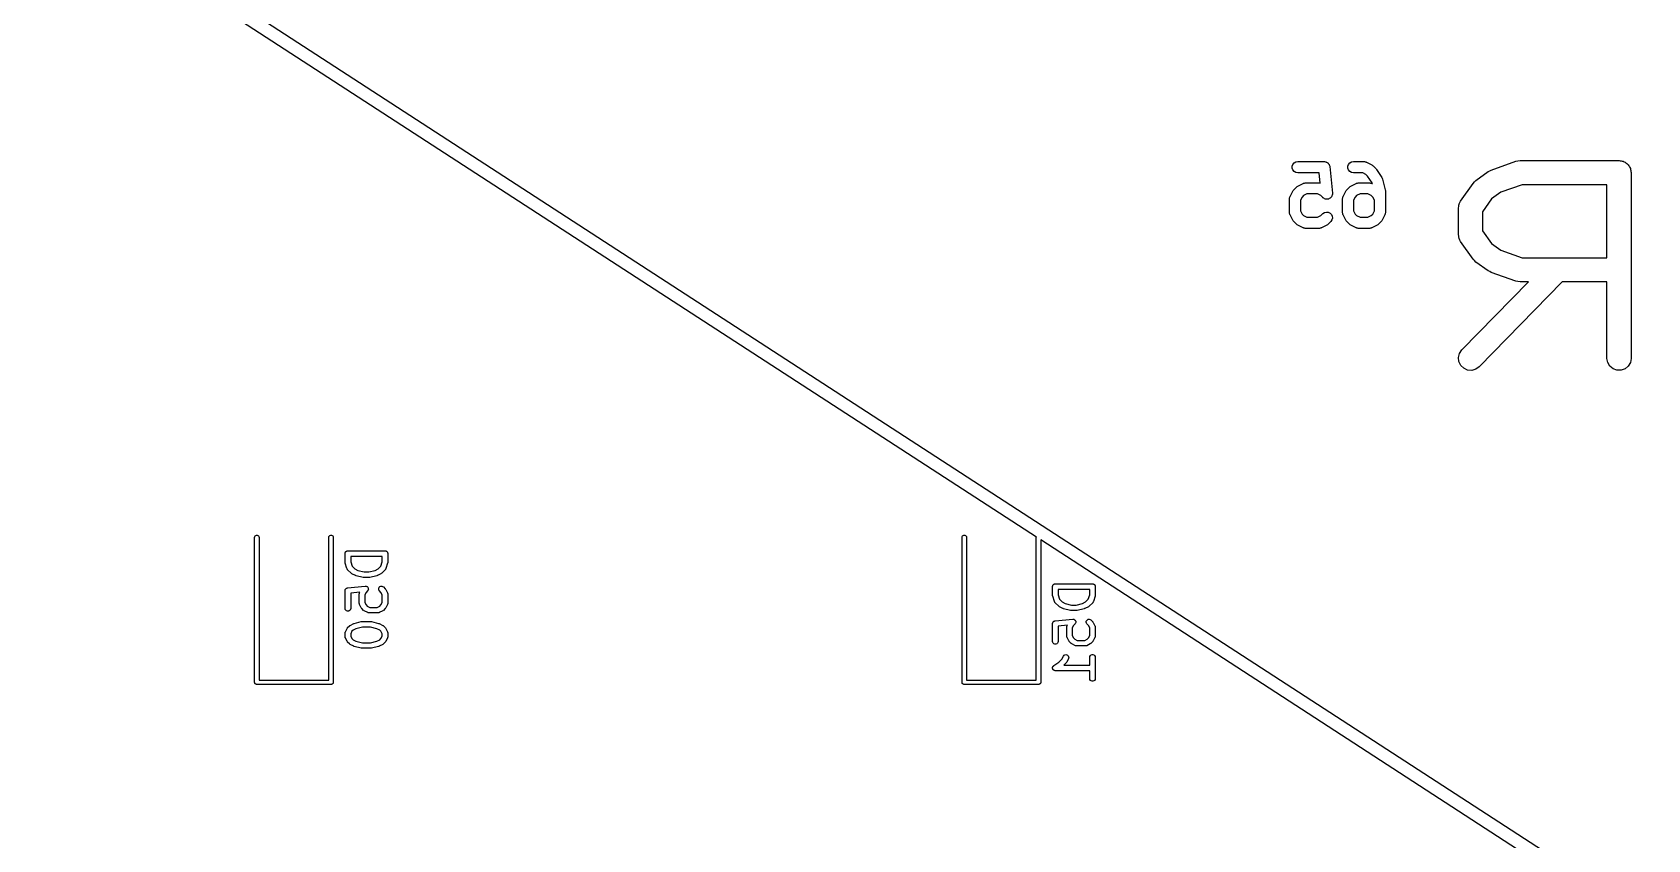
# Model space of a CAD drawing. Extents: x 48 to 353, y -143 to -50.
# Drawn here: x 176.31 to 219.81, y -120.79 to -99.05 of the extents above; entities that cross this region are included whole.
import ezdxf

# ---------------------------------------------------------------- set-up
doc = ezdxf.new("R2010")
doc.units = 0
doc.header["$MEASUREMENT"] = 0
doc.layers.add('BLACK', color=7, linetype='CONTINUOUS')

msp = doc.modelspace()

# ---------------------------------------------------------------- linework, layer by layer
at = {"layer": 'Black'}
for p, q in [((203.348, -112.642), (176.23, -95.0478)), ((176.762, -94.9756), (235.575, -133.135)), ((210.236, -102.658), (210.254, -102.609)), ((210.254, -102.609), (210.287, -102.569)), ((210.287, -102.569), (210.332, -102.543)), ((210.332, -102.543), (210.384, -102.534)), ((210.384, -102.534), (211.098, -102.534)), ((211.098, -102.534), (211.103, -102.535)), ((211.103, -102.535), (211.109, -102.534)), ((211.109, -102.534), (211.129, -102.539)), ((211.129, -102.539), (211.149, -102.543)), ((211.149, -102.543), (211.154, -102.545)), ((211.154, -102.545), (211.16, -102.547)), ((211.16, -102.547), (211.177, -102.558)), ((211.177, -102.558), (211.194, -102.569)), ((211.194, -102.569), (211.198, -102.573)), ((211.198, -102.573), (211.203, -102.576)), ((211.203, -102.576), (211.215, -102.593)), ((211.215, -102.593), (211.228, -102.609)), ((211.228, -102.609), (211.23, -102.614)), ((211.23, -102.614), (211.233, -102.618)), ((211.233, -102.618), (211.239, -102.638)), ((211.239, -102.638), (211.246, -102.658)), ((211.736, -102.658), (211.754, -102.609)), ((211.754, -102.609), (211.787, -102.569)), ((211.787, -102.569), (211.832, -102.543)), ((211.832, -102.543), (211.884, -102.534)), ((211.884, -102.534), (212.169, -102.534)), ((212.169, -102.534), (212.178, -102.535)), ((212.178, -102.535), (212.186, -102.535)), ((212.186, -102.535), (212.203, -102.54)), ((212.203, -102.54), (212.221, -102.543)), ((212.221, -102.543), (212.228, -102.547)), ((212.228, -102.547), (212.236, -102.549)), ((212.236, -102.549), (212.379, -102.621)), ((212.379, -102.621), (212.399, -102.635)), ((212.399, -102.635), (212.418, -102.649)), ((212.418, -102.649), (212.49, -102.72)), ((215.595, -102.763), (216.262, -102.525)), ((216.262, -102.525), (216.316, -102.515)), ((216.316, -102.515), (216.371, -102.506)), ((216.371, -102.506), (219.037, -102.506)), ((219.037, -102.506), (219.065, -102.511)), ((219.065, -102.511), (219.094, -102.511)), ((219.094, -102.511), (219.121, -102.52)), ((219.121, -102.52), (219.149, -102.525)), ((219.149, -102.525), (219.173, -102.539)), ((219.173, -102.539), (219.2, -102.549)), ((219.2, -102.549), (219.222, -102.567)), ((219.222, -102.567), (219.246, -102.582)), ((219.246, -102.582), (219.265, -102.603)), ((219.265, -102.603), (219.286, -102.622)), ((219.286, -102.622), (219.301, -102.646)), ((219.301, -102.646), (219.319, -102.668)), ((210.236, -102.71), (210.236, -102.658)), ((210.254, -102.759), (210.236, -102.71)), ((210.287, -102.798), (210.254, -102.759)), ((210.332, -102.825), (210.287, -102.798)), ((210.384, -102.834), (210.332, -102.825)), ((210.962, -102.834), (210.384, -102.834)), ((210.99, -103.111), (210.962, -102.834)), ((211.246, -102.658), (211.246, -102.663)), ((211.246, -102.663), (211.247, -102.669)), ((211.247, -102.669), (211.319, -103.383)), ((211.736, -102.71), (211.736, -102.658)), ((211.754, -102.759), (211.736, -102.71)), ((211.787, -102.798), (211.754, -102.759)), ((211.832, -102.825), (211.787, -102.798)), ((211.884, -102.834), (211.832, -102.825)), ((212.134, -102.834), (211.884, -102.834)), ((212.223, -102.878), (212.134, -102.834)), ((212.267, -102.922), (212.223, -102.878)), ((212.387, -103.102), (212.267, -102.922)), ((212.49, -102.72), (212.498, -102.733)), ((212.498, -102.733), (212.508, -102.743)), ((212.508, -102.743), (212.651, -102.958)), ((212.651, -102.958), (212.662, -102.981)), ((212.662, -102.981), (212.672, -103.004)), ((212.672, -103.004), (212.743, -103.29)), ((215.105, -103.12), (215.143, -103.082)), ((215.143, -103.082), (215.182, -103.042)), ((215.182, -103.042), (215.515, -102.804)), ((215.515, -102.804), (215.556, -102.785)), ((215.556, -102.785), (215.595, -102.763)), ((219.319, -102.668), (219.329, -102.695)), ((219.329, -102.695), (219.343, -102.719)), ((219.343, -102.719), (219.348, -102.747)), ((219.348, -102.747), (219.358, -102.774)), ((219.358, -102.774), (219.358, -102.803)), ((219.358, -102.803), (219.362, -102.831)), ((219.362, -102.831), (219.362, -107.831)), ((210.163, -103.524), (210.168, -103.507)), ((210.168, -103.507), (210.171, -103.489)), ((210.171, -103.489), (210.176, -103.482)), ((210.176, -103.482), (210.178, -103.474)), ((210.178, -103.474), (210.249, -103.331)), ((210.249, -103.331), (210.264, -103.311)), ((210.264, -103.311), (210.278, -103.292)), ((210.278, -103.292), (210.349, -103.22)), ((210.349, -103.22), (210.369, -103.207)), ((210.369, -103.207), (210.388, -103.192)), ((210.388, -103.192), (210.531, -103.121)), ((210.507, -103.487), (210.462, -103.576)), ((210.544, -103.45), (210.507, -103.487)), ((210.531, -103.121), (210.539, -103.118)), ((210.539, -103.118), (210.547, -103.114)), ((210.633, -103.405), (210.544, -103.45)), ((210.547, -103.114), (210.564, -103.111)), ((210.564, -103.111), (210.581, -103.106)), ((210.581, -103.106), (210.589, -103.107)), ((210.589, -103.107), (210.598, -103.105)), ((210.598, -103.105), (210.955, -103.105)), ((210.92, -103.405), (210.633, -103.405)), ((211.009, -103.45), (210.92, -103.405)), ((210.955, -103.105), (210.964, -103.107)), ((210.964, -103.107), (210.972, -103.106)), ((210.972, -103.106), (210.989, -103.111)), ((210.989, -103.111), (210.99, -103.111)), ((211.063, -103.504), (211.009, -103.45)), ((211.064, -103.504), (211.063, -103.504)), ((211.065, -103.505), (211.064, -103.504)), ((211.085, -103.519), (211.065, -103.505)), ((211.106, -103.534), (211.085, -103.519)), ((211.255, -103.521), (211.233, -103.531)), ((211.256, -103.52), (211.255, -103.521)), ((211.257, -103.52), (211.256, -103.52)), ((211.274, -103.502), (211.257, -103.52)), ((211.292, -103.484), (211.274, -103.502)), ((211.293, -103.483), (211.292, -103.484)), ((211.304, -103.459), (211.293, -103.482)), ((211.293, -103.482), (211.293, -103.483)), ((211.314, -103.437), (211.304, -103.459)), ((211.315, -103.435), (211.314, -103.436)), ((211.314, -103.436), (211.314, -103.437)), ((211.317, -103.41), (211.315, -103.435)), ((211.319, -103.385), (211.317, -103.41)), ((211.319, -103.383), (211.318, -103.384)), ((211.318, -103.384), (211.319, -103.385)), ((211.592, -103.524), (211.597, -103.507)), ((211.597, -103.507), (211.6, -103.489)), ((211.6, -103.489), (211.604, -103.482)), ((211.604, -103.482), (211.607, -103.474)), ((211.607, -103.474), (211.678, -103.331)), ((211.678, -103.331), (211.692, -103.311)), ((211.692, -103.311), (211.706, -103.292)), ((211.706, -103.292), (211.778, -103.22)), ((211.778, -103.22), (211.797, -103.207)), ((211.797, -103.207), (211.816, -103.192)), ((211.816, -103.192), (211.959, -103.121)), ((211.935, -103.487), (211.891, -103.576)), ((211.972, -103.45), (211.935, -103.487)), ((211.959, -103.121), (211.968, -103.118)), ((211.968, -103.118), (211.975, -103.114)), ((212.062, -103.405), (211.972, -103.45)), ((211.975, -103.114), (211.992, -103.111)), ((211.992, -103.111), (212.009, -103.106)), ((212.009, -103.106), (212.018, -103.107)), ((212.018, -103.107), (212.026, -103.105)), ((212.026, -103.105), (212.312, -103.105)), ((212.277, -103.405), (212.062, -103.405)), ((212.366, -103.45), (212.277, -103.405)), ((212.312, -103.105), (212.321, -103.107)), ((212.321, -103.107), (212.329, -103.106)), ((212.329, -103.106), (212.346, -103.111)), ((212.346, -103.111), (212.363, -103.114)), ((212.363, -103.114), (212.371, -103.118)), ((212.403, -103.487), (212.366, -103.45)), ((212.371, -103.118), (212.379, -103.121)), ((212.379, -103.121), (212.394, -103.128)), ((212.394, -103.128), (212.387, -103.102)), ((212.448, -103.576), (212.403, -103.487)), ((212.743, -103.29), (212.745, -103.308)), ((212.745, -103.308), (212.748, -103.326)), ((212.748, -103.326), (212.748, -103.898)), ((214.771, -103.597), (215.105, -103.12)), ((215.856, -103.36), (215.605, -103.539)), ((216.427, -103.156), (215.856, -103.36)), ((218.712, -103.156), (216.427, -103.156)), ((218.712, -105.125), (218.712, -103.156)), ((210.162, -103.541), (210.164, -103.532)), ((210.162, -103.898), (210.162, -103.541)), ((210.164, -103.906), (210.162, -103.898)), ((210.164, -103.532), (210.163, -103.524)), ((210.163, -103.915), (210.164, -103.906)), ((210.168, -103.932), (210.163, -103.915)), ((210.171, -103.949), (210.168, -103.932)), ((210.176, -103.957), (210.171, -103.949)), ((210.178, -103.965), (210.176, -103.957)), ((210.462, -103.576), (210.462, -103.862)), ((210.462, -103.862), (210.507, -103.952)), ((210.507, -103.952), (210.544, -103.989)), ((211.009, -103.989), (211.063, -103.935)), ((211.063, -103.935), (211.106, -103.905)), ((211.107, -103.534), (211.106, -103.534)), ((211.106, -103.905), (211.156, -103.891)), ((211.108, -103.535), (211.107, -103.534)), ((211.132, -103.541), (211.108, -103.535)), ((211.156, -103.547), (211.132, -103.541)), ((211.157, -103.547), (211.156, -103.547)), ((211.156, -103.891), (211.208, -103.896)), ((211.158, -103.547), (211.157, -103.547)), ((211.183, -103.545), (211.158, -103.547)), ((211.208, -103.543), (211.183, -103.545)), ((211.209, -103.542), (211.208, -103.543)), ((211.208, -103.896), (211.255, -103.918)), ((211.21, -103.542), (211.209, -103.542)), ((211.233, -103.531), (211.21, -103.542)), ((211.255, -103.918), (211.292, -103.955)), ((211.292, -103.955), (211.314, -104.002)), ((211.591, -103.541), (211.592, -103.532)), ((211.591, -103.898), (211.591, -103.541)), ((211.592, -103.906), (211.591, -103.898)), ((211.592, -103.532), (211.592, -103.524)), ((211.592, -103.915), (211.592, -103.906)), ((211.597, -103.932), (211.592, -103.915)), ((211.6, -103.949), (211.597, -103.932)), ((211.604, -103.957), (211.6, -103.949)), ((211.607, -103.965), (211.604, -103.957)), ((211.891, -103.576), (211.891, -103.862)), ((211.891, -103.862), (211.935, -103.952)), ((211.935, -103.952), (211.972, -103.989)), ((212.366, -103.989), (212.403, -103.952)), ((212.403, -103.952), (212.448, -103.862)), ((212.448, -103.862), (212.448, -103.576)), ((212.734, -103.957), (212.732, -103.965)), ((212.739, -103.949), (212.734, -103.957)), ((212.742, -103.932), (212.739, -103.949)), ((212.747, -103.915), (212.742, -103.932)), ((212.748, -103.898), (212.746, -103.906)), ((212.746, -103.906), (212.747, -103.915)), ((214.712, -103.783), (214.72, -103.741)), ((214.712, -104.497), (214.712, -103.783)), ((214.72, -103.741), (214.724, -103.699)), ((214.724, -103.699), (214.73, -103.686)), ((214.73, -103.686), (214.732, -103.672)), ((214.732, -103.672), (214.753, -103.635)), ((214.753, -103.635), (214.771, -103.597)), ((215.605, -103.539), (215.362, -103.885)), ((215.362, -103.885), (215.362, -104.395)), ((210.249, -104.108), (210.178, -103.965)), ((210.264, -104.127), (210.249, -104.108)), ((210.278, -104.147), (210.264, -104.127)), ((210.349, -104.218), (210.278, -104.147)), ((210.369, -104.232), (210.349, -104.218)), ((210.388, -104.246), (210.369, -104.232)), ((210.531, -104.318), (210.388, -104.246)), ((210.539, -104.32), (210.531, -104.318)), ((210.547, -104.325), (210.539, -104.32)), ((210.544, -103.989), (210.633, -104.034)), ((210.564, -104.328), (210.547, -104.325)), ((210.581, -104.333), (210.564, -104.328)), ((210.589, -104.332), (210.581, -104.333)), ((210.598, -104.334), (210.589, -104.332)), ((210.955, -104.334), (210.598, -104.334)), ((210.633, -104.034), (210.92, -104.034)), ((210.92, -104.034), (211.009, -103.989)), ((210.964, -104.332), (210.955, -104.334)), ((210.972, -104.333), (210.964, -104.332)), ((210.989, -104.328), (210.972, -104.333)), ((211.006, -104.325), (210.989, -104.328)), ((211.014, -104.32), (211.006, -104.325)), ((211.022, -104.318), (211.014, -104.32)), ((211.165, -104.246), (211.022, -104.318)), ((211.184, -104.232), (211.165, -104.246)), ((211.204, -104.218), (211.184, -104.232)), ((211.275, -104.147), (211.204, -104.218)), ((211.305, -104.104), (211.275, -104.147)), ((211.319, -104.054), (211.305, -104.104)), ((211.314, -104.002), (211.319, -104.054)), ((211.678, -104.108), (211.607, -103.965)), ((211.692, -104.127), (211.678, -104.108)), ((211.706, -104.147), (211.692, -104.127)), ((211.778, -104.218), (211.706, -104.147)), ((211.797, -104.232), (211.778, -104.218)), ((211.816, -104.246), (211.797, -104.232)), ((211.959, -104.318), (211.816, -104.246)), ((211.968, -104.32), (211.959, -104.318)), ((211.975, -104.325), (211.968, -104.32)), ((211.972, -103.989), (212.062, -104.034)), ((211.992, -104.328), (211.975, -104.325)), ((212.009, -104.333), (211.992, -104.328)), ((212.018, -104.332), (212.009, -104.333)), ((212.026, -104.334), (212.018, -104.332)), ((212.312, -104.334), (212.026, -104.334)), ((212.062, -104.034), (212.277, -104.034)), ((212.277, -104.034), (212.366, -103.989)), ((212.321, -104.332), (212.312, -104.334)), ((212.329, -104.333), (212.321, -104.332)), ((212.346, -104.328), (212.329, -104.333)), ((212.363, -104.325), (212.346, -104.328)), ((212.371, -104.32), (212.363, -104.325)), ((212.379, -104.318), (212.371, -104.32)), ((212.522, -104.246), (212.379, -104.318)), ((212.541, -104.232), (212.522, -104.246)), ((212.561, -104.218), (212.541, -104.232)), ((212.632, -104.147), (212.561, -104.218)), ((212.646, -104.127), (212.632, -104.147)), ((212.661, -104.108), (212.646, -104.127)), ((212.732, -103.965), (212.661, -104.108)), ((214.72, -104.539), (214.712, -104.497)), ((214.724, -104.581), (214.72, -104.539)), ((214.73, -104.594), (214.724, -104.581)), ((214.732, -104.608), (214.73, -104.594)), ((214.753, -104.645), (214.732, -104.608)), ((214.771, -104.684), (214.753, -104.645)), ((215.105, -105.16), (214.771, -104.684)), ((215.362, -104.395), (215.605, -104.741)), ((215.605, -104.741), (215.856, -104.921)), ((215.143, -105.199), (215.105, -105.16)), ((215.182, -105.238), (215.143, -105.199)), ((215.515, -105.476), (215.182, -105.238)), ((215.856, -104.921), (216.427, -105.125)), ((216.427, -105.125), (218.712, -105.125)), ((215.556, -105.495), (215.515, -105.476)), ((215.595, -105.518), (215.556, -105.495)), ((216.262, -105.756), (215.595, -105.518)), ((214.805, -107.603), (216.597, -105.775)), ((217.507, -105.775), (215.27, -108.058)), ((216.316, -105.765), (216.262, -105.756)), ((216.371, -105.775), (216.316, -105.765)), ((216.597, -105.775), (216.371, -105.775)), ((218.712, -105.775), (217.507, -105.775)), ((218.712, -107.831), (218.712, -105.775)), ((214.713, -107.806), (214.742, -107.696)), ((214.724, -107.918), (214.713, -107.806)), ((214.742, -107.696), (214.805, -107.603)), ((218.732, -107.942), (218.712, -107.831)), ((219.362, -107.831), (219.343, -107.942)), ((214.773, -108.02), (214.724, -107.918)), ((214.854, -108.099), (214.773, -108.02)), ((214.957, -108.145), (214.854, -108.099)), ((215.069, -108.154), (214.957, -108.145)), ((215.178, -108.124), (215.069, -108.154)), ((215.27, -108.058), (215.178, -108.124)), ((218.789, -108.04), (218.732, -107.942)), ((218.875, -108.112), (218.789, -108.04)), ((218.981, -108.151), (218.875, -108.112)), ((219.094, -108.151), (218.981, -108.151)), ((219.2, -108.112), (219.094, -108.151)), ((219.286, -108.04), (219.2, -108.112)), ((219.343, -107.942), (219.286, -108.04)), ((182.296, -112.65), (182.3, -112.629)), ((182.296, -116.55), (182.296, -112.65)), ((182.3, -112.629), (182.31, -112.611)), ((182.31, -112.611), (182.326, -112.598)), ((182.326, -112.598), (182.346, -112.591)), ((182.346, -112.591), (182.367, -112.591)), ((182.367, -112.591), (182.386, -112.598)), ((182.386, -112.598), (182.402, -112.611)), ((182.402, -112.611), (182.413, -112.629)), ((182.413, -112.629), (182.416, -112.65)), ((182.416, -112.65), (182.416, -116.49)), ((184.296, -112.65), (184.3, -112.629)), ((184.296, -116.49), (184.296, -112.65)), ((184.3, -112.629), (184.31, -112.611)), ((184.31, -112.611), (184.326, -112.598)), ((184.326, -112.598), (184.346, -112.591)), ((184.346, -112.591), (184.367, -112.591)), ((184.367, -112.591), (184.386, -112.598)), ((184.386, -112.598), (184.402, -112.611)), ((184.402, -112.611), (184.413, -112.629)), ((184.413, -112.629), (184.416, -112.65)), ((184.416, -112.65), (184.416, -116.55)), ((201.346, -112.65), (201.35, -112.629)), ((201.346, -116.55), (201.346, -112.65)), ((201.35, -112.629), (201.36, -112.611)), ((201.36, -112.611), (201.376, -112.598)), ((201.376, -112.598), (201.396, -112.591)), ((201.396, -112.591), (201.417, -112.591)), ((201.417, -112.591), (201.436, -112.598)), ((201.436, -112.598), (201.452, -112.611)), ((201.452, -112.611), (201.463, -112.629)), ((201.463, -112.629), (201.466, -112.65)), ((201.466, -112.65), (201.466, -116.49)), ((203.346, -112.65), (203.348, -112.642)), ((203.346, -116.49), (203.346, -112.65)), ((184.734, -113.086), (184.735, -113.079)), ((184.734, -113.324), (184.734, -113.086)), ((184.735, -113.073), (184.737, -113.067)), ((184.735, -113.079), (184.735, -113.073)), ((184.737, -113.067), (184.738, -113.06)), ((184.738, -113.06), (184.741, -113.054)), ((184.741, -113.054), (184.744, -113.048)), ((184.744, -113.048), (184.748, -113.043)), ((184.748, -113.043), (184.751, -113.038)), ((184.751, -113.038), (184.756, -113.033)), ((184.756, -113.033), (184.76, -113.028)), ((184.76, -113.028), (184.766, -113.025)), ((184.766, -113.025), (184.771, -113.021)), ((184.771, -113.021), (184.777, -113.019)), ((184.777, -113.019), (184.783, -113.015)), ((184.783, -113.015), (184.789, -113.014)), ((184.789, -113.014), (184.796, -113.012)), ((184.796, -113.012), (184.802, -113.012)), ((184.802, -113.012), (184.809, -113.011)), ((184.809, -113.011), (185.809, -113.011)), ((185.809, -113.011), (185.815, -113.012)), ((185.815, -113.012), (185.822, -113.012)), ((185.822, -113.012), (185.828, -113.014)), ((185.828, -113.014), (185.834, -113.015)), ((185.834, -113.015), (185.84, -113.019)), ((185.84, -113.019), (185.846, -113.021)), ((185.846, -113.021), (185.851, -113.025)), ((185.851, -113.025), (185.857, -113.028)), ((185.857, -113.028), (185.861, -113.033)), ((185.861, -113.033), (185.866, -113.038)), ((185.866, -113.038), (185.869, -113.043)), ((185.869, -113.043), (185.874, -113.048)), ((185.874, -113.048), (185.876, -113.054)), ((185.876, -113.054), (185.879, -113.06)), ((185.879, -113.06), (185.88, -113.067)), ((185.88, -113.067), (185.882, -113.073)), ((185.882, -113.073), (185.882, -113.079)), ((185.882, -113.079), (185.884, -113.086)), ((185.884, -113.086), (185.884, -113.324)), ((234.803, -133.051), (203.466, -112.719)), ((203.466, -112.719), (203.466, -116.55)), ((184.736, -113.336), (184.734, -113.324)), ((184.737, -113.348), (184.736, -113.336)), ((184.785, -113.49), (184.737, -113.348)), ((184.787, -113.494), (184.785, -113.49)), ((184.788, -113.498), (184.787, -113.494)), ((184.793, -113.506), (184.788, -113.498)), ((184.798, -113.513), (184.793, -113.506)), ((184.801, -113.516), (184.798, -113.513)), ((184.803, -113.52), (184.801, -113.516)), ((184.898, -113.615), (184.803, -113.52)), ((184.884, -113.161), (184.884, -113.312)), ((185.734, -113.161), (184.884, -113.161)), ((184.884, -113.312), (184.922, -113.426)), ((184.922, -113.426), (184.996, -113.5)), ((184.996, -113.5), (185.073, -113.539)), ((185.544, -113.539), (185.621, -113.5)), ((185.621, -113.5), (185.695, -113.426)), ((185.695, -113.426), (185.734, -113.312)), ((185.814, -113.52), (185.719, -113.615)), ((185.734, -113.312), (185.734, -113.161)), ((185.817, -113.516), (185.814, -113.52)), ((185.82, -113.513), (185.817, -113.516)), ((185.824, -113.506), (185.82, -113.513)), ((185.829, -113.498), (185.824, -113.506)), ((185.83, -113.494), (185.829, -113.498)), ((185.832, -113.49), (185.83, -113.494)), ((185.88, -113.348), (185.832, -113.49)), ((185.882, -113.336), (185.88, -113.348)), ((185.884, -113.324), (185.882, -113.336)), ((184.908, -113.622), (184.898, -113.615)), ((184.918, -113.629), (184.908, -113.622)), ((185.013, -113.677), (184.918, -113.629)), ((185.021, -113.679), (185.013, -113.677)), ((185.029, -113.682), (185.021, -113.679)), ((185.219, -113.73), (185.029, -113.682)), ((185.073, -113.539), (185.246, -113.582)), ((185.228, -113.731), (185.219, -113.73)), ((185.237, -113.732), (185.228, -113.731)), ((185.38, -113.732), (185.237, -113.732)), ((185.246, -113.582), (185.371, -113.582)), ((185.371, -113.582), (185.544, -113.539)), ((185.389, -113.731), (185.38, -113.732)), ((185.398, -113.73), (185.389, -113.731)), ((185.589, -113.682), (185.398, -113.73)), ((185.596, -113.679), (185.589, -113.682)), ((185.604, -113.677), (185.596, -113.679)), ((185.699, -113.629), (185.604, -113.677)), ((185.709, -113.622), (185.699, -113.629)), ((185.719, -113.615), (185.709, -113.622)), ((203.785, -113.962), (203.787, -113.956)), ((203.785, -113.968), (203.785, -113.962)), ((203.787, -113.956), (203.788, -113.949)), ((203.788, -113.949), (203.791, -113.943)), ((203.791, -113.943), (203.794, -113.937)), ((203.794, -113.937), (203.798, -113.932)), ((203.798, -113.932), (203.801, -113.927)), ((203.801, -113.927), (203.806, -113.922)), ((203.806, -113.922), (203.81, -113.917)), ((203.81, -113.917), (203.816, -113.914)), ((203.816, -113.914), (203.821, -113.91)), ((203.821, -113.91), (203.827, -113.908)), ((203.827, -113.908), (203.833, -113.904)), ((203.833, -113.904), (203.839, -113.903)), ((203.839, -113.903), (203.846, -113.901)), ((203.846, -113.901), (203.852, -113.901)), ((203.852, -113.901), (203.859, -113.9)), ((203.859, -113.9), (204.859, -113.9)), ((204.859, -113.9), (204.865, -113.901)), ((204.865, -113.901), (204.872, -113.901)), ((204.872, -113.901), (204.878, -113.903)), ((204.878, -113.903), (204.884, -113.904)), ((204.884, -113.904), (204.89, -113.908)), ((204.89, -113.908), (204.896, -113.91)), ((204.896, -113.91), (204.901, -113.914)), ((204.901, -113.914), (204.907, -113.917)), ((204.907, -113.917), (204.911, -113.922)), ((204.911, -113.922), (204.916, -113.927)), ((204.916, -113.927), (204.919, -113.932)), ((204.919, -113.932), (204.924, -113.937)), ((204.924, -113.937), (204.926, -113.943)), ((204.926, -113.943), (204.929, -113.949)), ((204.929, -113.949), (204.93, -113.956)), ((204.93, -113.956), (204.932, -113.962)), ((204.932, -113.962), (204.932, -113.968)), ((184.734, -114.08), (184.736, -114.07)), ((184.734, -114.083), (184.734, -114.08)), ((184.734, -114.086), (184.734, -114.083)), ((184.734, -114.562), (184.734, -114.086)), ((184.736, -114.07), (184.738, -114.06)), ((184.738, -114.06), (184.74, -114.058)), ((184.74, -114.055), (184.746, -114.046)), ((184.74, -114.058), (184.74, -114.055)), ((184.746, -114.046), (184.751, -114.038)), ((184.751, -114.038), (184.753, -114.036)), ((184.753, -114.036), (184.755, -114.033)), ((184.755, -114.033), (184.763, -114.027)), ((184.763, -114.027), (184.771, -114.021)), ((184.771, -114.021), (184.774, -114.02)), ((184.774, -114.02), (184.776, -114.018)), ((184.776, -114.018), (184.786, -114.015)), ((184.786, -114.015), (184.796, -114.012)), ((184.796, -114.012), (184.798, -114.012)), ((184.798, -114.012), (184.801, -114.011)), ((184.801, -114.011), (185.277, -113.963)), ((185.132, -114.129), (184.884, -114.154)), ((184.884, -114.154), (184.884, -114.562)), ((185.115, -114.172), (185.118, -114.164)), ((185.115, -114.177), (185.115, -114.172)), ((185.115, -114.181), (185.115, -114.177)), ((185.115, -114.419), (185.115, -114.181)), ((185.118, -114.164), (185.119, -114.155)), ((185.119, -114.155), (185.121, -114.152)), ((185.121, -114.152), (185.123, -114.147)), ((185.123, -114.147), (185.132, -114.129)), ((185.299, -114.13), (185.265, -114.199)), ((185.265, -114.199), (185.265, -114.401)), ((185.277, -113.963), (185.278, -113.964)), ((185.278, -113.964), (185.278, -113.963)), ((185.278, -113.963), (185.291, -113.964)), ((185.291, -113.964), (185.303, -113.965)), ((185.338, -114.091), (185.299, -114.13)), ((185.303, -113.965), (185.304, -113.966)), ((185.304, -113.966), (185.304, -113.966)), ((185.304, -113.966), (185.316, -113.971)), ((185.316, -113.971), (185.327, -113.976)), ((185.327, -113.976), (185.327, -113.976)), ((185.327, -113.976), (185.328, -113.977)), ((185.328, -113.977), (185.337, -113.986)), ((185.337, -113.986), (185.346, -113.994)), ((185.339, -114.09), (185.338, -114.091)), ((185.338, -114.091), (185.338, -114.091)), ((185.346, -114.08), (185.339, -114.09)), ((185.346, -113.994), (185.346, -113.995)), ((185.346, -113.995), (185.346, -113.995)), ((185.346, -113.995), (185.352, -114.006)), ((185.353, -114.07), (185.346, -114.08)), ((185.352, -114.006), (185.357, -114.018)), ((185.356, -114.057), (185.353, -114.069)), ((185.353, -114.069), (185.353, -114.069)), ((185.353, -114.069), (185.353, -114.07)), ((185.36, -114.045), (185.356, -114.057)), ((185.357, -114.018), (185.357, -114.018)), ((185.357, -114.018), (185.357, -114.019)), ((185.357, -114.019), (185.358, -114.031)), ((185.358, -114.031), (185.36, -114.044)), ((185.36, -114.044), (185.359, -114.044)), ((185.359, -114.044), (185.36, -114.045)), ((185.639, -114.045), (185.641, -114.019)), ((185.645, -114.07), (185.639, -114.045)), ((185.641, -114.019), (185.652, -113.995)), ((185.66, -114.091), (185.645, -114.07)), ((185.652, -113.995), (185.67, -113.977)), ((185.699, -114.13), (185.66, -114.091)), ((185.67, -113.977), (185.694, -113.966)), ((185.694, -113.966), (185.72, -113.963)), ((185.734, -114.199), (185.699, -114.13)), ((185.72, -113.963), (185.745, -113.97)), ((185.734, -114.401), (185.734, -114.199)), ((185.745, -113.97), (185.766, -113.985)), ((185.766, -113.985), (185.814, -114.033)), ((185.814, -114.033), (185.821, -114.043)), ((185.821, -114.043), (185.828, -114.052)), ((185.828, -114.052), (185.876, -114.147)), ((185.876, -114.147), (185.877, -114.152)), ((185.877, -114.152), (185.879, -114.155)), ((185.879, -114.155), (185.881, -114.164)), ((185.881, -114.164), (185.883, -114.172)), ((185.883, -114.172), (185.883, -114.177)), ((185.883, -114.177), (185.884, -114.181)), ((185.884, -114.181), (185.884, -114.419)), ((203.784, -113.975), (203.785, -113.968)), ((203.784, -114.213), (203.784, -113.975)), ((203.786, -114.225), (203.784, -114.213)), ((203.787, -114.237), (203.786, -114.225)), ((203.835, -114.379), (203.787, -114.237)), ((203.837, -114.383), (203.835, -114.379)), ((203.838, -114.387), (203.837, -114.383)), ((203.843, -114.395), (203.838, -114.387)), ((203.848, -114.402), (203.843, -114.395)), ((203.934, -114.05), (203.934, -114.201)), ((204.784, -114.05), (203.934, -114.05)), ((203.934, -114.201), (203.972, -114.315)), ((203.972, -114.315), (204.046, -114.389)), ((204.046, -114.389), (204.123, -114.428)), ((204.594, -114.428), (204.671, -114.389)), ((204.671, -114.389), (204.745, -114.315)), ((204.745, -114.315), (204.784, -114.201)), ((204.784, -114.201), (204.784, -114.05)), ((204.874, -114.395), (204.87, -114.402)), ((204.879, -114.387), (204.874, -114.395)), ((204.88, -114.383), (204.879, -114.387)), ((204.882, -114.379), (204.88, -114.383)), ((204.93, -114.237), (204.882, -114.379)), ((204.932, -114.225), (204.93, -114.237)), ((204.932, -113.968), (204.934, -113.975)), ((204.934, -114.213), (204.932, -114.225)), ((204.934, -113.975), (204.934, -114.213)), ((184.738, -114.588), (184.734, -114.562)), ((184.751, -114.61), (184.738, -114.588)), ((184.771, -114.627), (184.751, -114.61)), ((184.796, -114.636), (184.771, -114.627)), ((184.822, -114.636), (184.796, -114.636)), ((184.846, -114.627), (184.822, -114.636)), ((184.866, -114.61), (184.846, -114.627)), ((184.879, -114.588), (184.866, -114.61)), ((184.884, -114.562), (184.879, -114.588)), ((185.115, -114.423), (185.115, -114.419)), ((185.115, -114.428), (185.115, -114.423)), ((185.118, -114.436), (185.115, -114.428)), ((185.119, -114.445), (185.118, -114.436)), ((185.121, -114.448), (185.119, -114.445)), ((185.123, -114.453), (185.121, -114.448)), ((185.17, -114.548), (185.123, -114.453)), ((185.177, -114.557), (185.17, -114.548)), ((185.184, -114.567), (185.177, -114.557)), ((185.232, -114.615), (185.184, -114.567)), ((185.242, -114.622), (185.232, -114.615)), ((185.251, -114.629), (185.242, -114.622)), ((185.347, -114.677), (185.251, -114.629)), ((185.265, -114.401), (185.299, -114.47)), ((185.299, -114.47), (185.329, -114.5)), ((185.329, -114.5), (185.398, -114.535)), ((185.351, -114.678), (185.347, -114.677)), ((185.354, -114.68), (185.351, -114.678)), ((185.363, -114.682), (185.354, -114.68)), ((185.371, -114.684), (185.363, -114.682)), ((185.376, -114.684), (185.371, -114.684)), ((185.38, -114.685), (185.376, -114.684)), ((185.618, -114.685), (185.38, -114.685)), ((185.398, -114.535), (185.6, -114.535)), ((185.6, -114.535), (185.669, -114.5)), ((185.622, -114.684), (185.618, -114.685)), ((185.627, -114.684), (185.622, -114.684)), ((185.635, -114.682), (185.627, -114.684)), ((185.644, -114.68), (185.635, -114.682)), ((185.648, -114.678), (185.644, -114.68)), ((185.652, -114.677), (185.648, -114.678)), ((185.747, -114.629), (185.652, -114.677)), ((185.669, -114.5), (185.699, -114.47)), ((185.699, -114.47), (185.734, -114.401)), ((185.757, -114.622), (185.747, -114.629)), ((185.766, -114.615), (185.757, -114.622)), ((185.814, -114.567), (185.766, -114.615)), ((185.821, -114.557), (185.814, -114.567)), ((185.828, -114.548), (185.821, -114.557)), ((185.876, -114.453), (185.828, -114.548)), ((185.877, -114.448), (185.876, -114.453)), ((185.879, -114.445), (185.877, -114.448)), ((185.881, -114.436), (185.879, -114.445)), ((185.883, -114.428), (185.881, -114.436)), ((185.884, -114.419), (185.883, -114.423)), ((185.883, -114.423), (185.883, -114.428)), ((203.851, -114.405), (203.848, -114.402)), ((203.853, -114.409), (203.851, -114.405)), ((203.948, -114.504), (203.853, -114.409)), ((203.958, -114.511), (203.948, -114.504)), ((203.968, -114.518), (203.958, -114.511)), ((204.063, -114.566), (203.968, -114.518)), ((204.071, -114.568), (204.063, -114.566)), ((204.079, -114.571), (204.071, -114.568)), ((204.269, -114.619), (204.079, -114.571)), ((204.123, -114.428), (204.296, -114.471)), ((204.278, -114.62), (204.269, -114.619)), ((204.287, -114.621), (204.278, -114.62)), ((204.43, -114.621), (204.287, -114.621)), ((204.296, -114.471), (204.421, -114.471)), ((204.421, -114.471), (204.594, -114.428)), ((204.439, -114.62), (204.43, -114.621)), ((204.448, -114.619), (204.439, -114.62)), ((204.639, -114.571), (204.448, -114.619)), ((204.646, -114.568), (204.639, -114.571)), ((204.654, -114.566), (204.646, -114.568)), ((204.749, -114.518), (204.654, -114.566)), ((204.759, -114.511), (204.749, -114.518)), ((204.769, -114.504), (204.759, -114.511)), ((204.864, -114.409), (204.769, -114.504)), ((204.867, -114.405), (204.864, -114.409)), ((204.87, -114.402), (204.867, -114.405)), ((184.734, -115.22), (184.737, -115.212)), ((184.734, -115.224), (184.734, -115.22)), ((184.734, -115.229), (184.734, -115.224)), ((184.734, -115.324), (184.734, -115.229)), ((184.737, -115.212), (184.738, -115.203)), ((184.738, -115.203), (184.74, -115.199)), ((184.74, -115.199), (184.742, -115.195)), ((184.742, -115.195), (184.789, -115.1)), ((184.789, -115.1), (184.796, -115.09)), ((184.796, -115.09), (184.803, -115.08)), ((184.803, -115.08), (184.851, -115.033)), ((184.851, -115.033), (184.861, -115.026)), ((184.861, -115.026), (184.87, -115.019)), ((184.87, -115.019), (184.966, -114.971)), ((184.918, -115.178), (184.884, -115.246)), ((184.884, -115.246), (184.884, -115.306)), ((184.948, -115.147), (184.918, -115.178)), ((185.025, -115.109), (184.948, -115.147)), ((184.966, -114.971), (184.973, -114.969)), ((184.973, -114.969), (184.981, -114.965)), ((184.981, -114.965), (185.171, -114.918)), ((185.199, -115.065), (185.025, -115.109)), ((185.171, -114.918), (185.181, -114.917)), ((185.181, -114.917), (185.19, -114.915)), ((185.19, -114.915), (185.428, -114.915)), ((185.418, -115.065), (185.199, -115.065)), ((185.592, -115.109), (185.418, -115.065)), ((185.428, -114.915), (185.437, -114.917)), ((185.437, -114.917), (185.446, -114.918)), ((185.446, -114.918), (185.636, -114.965)), ((185.669, -115.147), (185.592, -115.109)), ((185.636, -114.965), (185.644, -114.969)), ((185.644, -114.969), (185.652, -114.971)), ((185.652, -114.971), (185.747, -115.019)), ((185.699, -115.178), (185.669, -115.147)), ((185.734, -115.246), (185.699, -115.178)), ((185.734, -115.306), (185.734, -115.246)), ((185.747, -115.019), (185.757, -115.026)), ((185.757, -115.026), (185.766, -115.033)), ((185.766, -115.033), (185.814, -115.08)), ((185.814, -115.08), (185.821, -115.09)), ((185.821, -115.09), (185.828, -115.1)), ((185.828, -115.1), (185.876, -115.195)), ((185.876, -115.195), (185.877, -115.199)), ((185.877, -115.199), (185.879, -115.203)), ((185.879, -115.203), (185.881, -115.212)), ((185.881, -115.212), (185.883, -115.22)), ((185.883, -115.22), (185.883, -115.224)), ((185.883, -115.224), (185.884, -115.229)), ((185.884, -115.229), (185.884, -115.324)), ((203.784, -114.969), (203.786, -114.959)), ((203.784, -114.972), (203.784, -114.969)), ((203.784, -114.975), (203.784, -114.972)), ((203.784, -115.451), (203.784, -114.975)), ((203.786, -114.959), (203.788, -114.949)), ((203.788, -114.949), (203.79, -114.947)), ((203.79, -114.944), (203.796, -114.935)), ((203.79, -114.947), (203.79, -114.944)), ((203.796, -114.935), (203.801, -114.927)), ((203.801, -114.927), (203.803, -114.925)), ((203.803, -114.925), (203.805, -114.922)), ((203.805, -114.922), (203.813, -114.916)), ((203.813, -114.916), (203.821, -114.91)), ((203.821, -114.91), (203.824, -114.909)), ((203.824, -114.909), (203.826, -114.907)), ((203.826, -114.907), (203.836, -114.904)), ((203.836, -114.904), (203.846, -114.901)), ((203.846, -114.901), (203.848, -114.901)), ((203.848, -114.901), (203.851, -114.9)), ((203.851, -114.9), (204.327, -114.852)), ((204.182, -115.018), (203.934, -115.043)), ((203.934, -115.043), (203.934, -115.451)), ((204.165, -115.061), (204.168, -115.053)), ((204.165, -115.066), (204.165, -115.061)), ((204.165, -115.07), (204.165, -115.066)), ((204.165, -115.308), (204.165, -115.07)), ((204.168, -115.053), (204.169, -115.044)), ((204.169, -115.044), (204.171, -115.041)), ((204.171, -115.041), (204.173, -115.036)), ((204.173, -115.036), (204.182, -115.018)), ((204.349, -115.019), (204.315, -115.088)), ((204.315, -115.088), (204.315, -115.29)), ((204.327, -114.852), (204.328, -114.853)), ((204.328, -114.853), (204.328, -114.852)), ((204.328, -114.852), (204.341, -114.853)), ((204.341, -114.853), (204.353, -114.854)), ((204.388, -114.98), (204.349, -115.019)), ((204.353, -114.854), (204.354, -114.855)), ((204.354, -114.855), (204.354, -114.855)), ((204.354, -114.855), (204.366, -114.86)), ((204.366, -114.86), (204.377, -114.865)), ((204.377, -114.865), (204.377, -114.865)), ((204.377, -114.865), (204.378, -114.866)), ((204.378, -114.866), (204.387, -114.875)), ((204.387, -114.875), (204.396, -114.883)), ((204.389, -114.979), (204.388, -114.98)), ((204.388, -114.98), (204.388, -114.98)), ((204.396, -114.969), (204.389, -114.979)), ((204.396, -114.883), (204.396, -114.884)), ((204.396, -114.884), (204.396, -114.884)), ((204.396, -114.884), (204.402, -114.895)), ((204.403, -114.959), (204.396, -114.969)), ((204.402, -114.895), (204.407, -114.907)), ((204.406, -114.946), (204.403, -114.958)), ((204.403, -114.958), (204.403, -114.958)), ((204.403, -114.958), (204.403, -114.959)), ((204.41, -114.934), (204.406, -114.946)), ((204.407, -114.907), (204.407, -114.907)), ((204.407, -114.907), (204.407, -114.908)), ((204.407, -114.908), (204.408, -114.92)), ((204.408, -114.92), (204.41, -114.933)), ((204.41, -114.933), (204.409, -114.933)), ((204.409, -114.933), (204.41, -114.934)), ((204.689, -114.934), (204.691, -114.908)), ((204.695, -114.959), (204.689, -114.934)), ((204.691, -114.908), (204.702, -114.884)), ((204.71, -114.98), (204.695, -114.959)), ((204.702, -114.884), (204.72, -114.866)), ((204.749, -115.019), (204.71, -114.98)), ((204.72, -114.866), (204.744, -114.855)), ((204.744, -114.855), (204.77, -114.852)), ((204.784, -115.088), (204.749, -115.019)), ((204.77, -114.852), (204.795, -114.859)), ((204.784, -115.29), (204.784, -115.088)), ((204.795, -114.859), (204.816, -114.874)), ((204.816, -114.874), (204.864, -114.922)), ((204.864, -114.922), (204.871, -114.932)), ((204.871, -114.932), (204.878, -114.941)), ((204.878, -114.941), (204.926, -115.036)), ((204.926, -115.036), (204.927, -115.041)), ((204.927, -115.041), (204.929, -115.044)), ((204.929, -115.044), (204.931, -115.053)), ((204.931, -115.053), (204.933, -115.061)), ((204.933, -115.061), (204.933, -115.066)), ((204.933, -115.066), (204.934, -115.07)), ((204.934, -115.07), (204.934, -115.308)), ((184.734, -115.328), (184.734, -115.324)), ((184.734, -115.332), (184.734, -115.328)), ((184.737, -115.341), (184.734, -115.332)), ((184.738, -115.349), (184.737, -115.341)), ((184.74, -115.353), (184.738, -115.349)), ((184.742, -115.357), (184.74, -115.353)), ((184.789, -115.453), (184.742, -115.357)), ((184.796, -115.462), (184.789, -115.453)), ((184.803, -115.472), (184.796, -115.462)), ((184.851, -115.52), (184.803, -115.472)), ((184.861, -115.527), (184.851, -115.52)), ((184.87, -115.534), (184.861, -115.527)), ((184.966, -115.581), (184.87, -115.534)), ((184.884, -115.306), (184.918, -115.375)), ((184.918, -115.375), (184.948, -115.405)), ((184.948, -115.405), (185.025, -115.444)), ((184.973, -115.584), (184.966, -115.581)), ((184.981, -115.587), (184.973, -115.584)), ((185.171, -115.635), (184.981, -115.587)), ((185.025, -115.444), (185.199, -115.487)), ((185.181, -115.635), (185.171, -115.635)), ((185.19, -115.637), (185.181, -115.635)), ((185.428, -115.637), (185.19, -115.637)), ((185.199, -115.487), (185.418, -115.487)), ((185.418, -115.487), (185.592, -115.444)), ((185.437, -115.635), (185.428, -115.637)), ((185.446, -115.635), (185.437, -115.635)), ((185.636, -115.587), (185.446, -115.635)), ((185.592, -115.444), (185.669, -115.405)), ((185.644, -115.584), (185.636, -115.587)), ((185.652, -115.581), (185.644, -115.584)), ((185.747, -115.534), (185.652, -115.581)), ((185.669, -115.405), (185.699, -115.375)), ((185.699, -115.375), (185.734, -115.306)), ((185.757, -115.527), (185.747, -115.534)), ((185.766, -115.52), (185.757, -115.527)), ((185.814, -115.472), (185.766, -115.52)), ((185.821, -115.462), (185.814, -115.472)), ((185.828, -115.453), (185.821, -115.462)), ((185.876, -115.357), (185.828, -115.453)), ((185.877, -115.353), (185.876, -115.357)), ((185.879, -115.349), (185.877, -115.353)), ((185.881, -115.341), (185.879, -115.349)), ((185.883, -115.332), (185.881, -115.341)), ((185.884, -115.324), (185.883, -115.328)), ((185.883, -115.328), (185.883, -115.332)), ((203.788, -115.477), (203.784, -115.451)), ((203.801, -115.499), (203.788, -115.477)), ((203.821, -115.516), (203.801, -115.499)), ((203.846, -115.525), (203.821, -115.516)), ((203.872, -115.525), (203.846, -115.525)), ((203.896, -115.516), (203.872, -115.525)), ((203.916, -115.499), (203.896, -115.516)), ((203.929, -115.477), (203.916, -115.499)), ((203.934, -115.451), (203.929, -115.477)), ((204.165, -115.312), (204.165, -115.308)), ((204.165, -115.317), (204.165, -115.312)), ((204.168, -115.325), (204.165, -115.317)), ((204.169, -115.334), (204.168, -115.325)), ((204.171, -115.337), (204.169, -115.334)), ((204.173, -115.342), (204.171, -115.337)), ((204.22, -115.437), (204.173, -115.342)), ((204.227, -115.446), (204.22, -115.437)), ((204.234, -115.456), (204.227, -115.446)), ((204.282, -115.504), (204.234, -115.456)), ((204.292, -115.511), (204.282, -115.504)), ((204.301, -115.518), (204.292, -115.511)), ((204.397, -115.566), (204.301, -115.518)), ((204.315, -115.29), (204.349, -115.359)), ((204.349, -115.359), (204.379, -115.389)), ((204.379, -115.389), (204.448, -115.424)), ((204.401, -115.567), (204.397, -115.566)), ((204.404, -115.569), (204.401, -115.567)), ((204.413, -115.571), (204.404, -115.569)), ((204.421, -115.573), (204.413, -115.571)), ((204.426, -115.573), (204.421, -115.573)), ((204.43, -115.574), (204.426, -115.573)), ((204.668, -115.574), (204.43, -115.574)), ((204.448, -115.424), (204.65, -115.424)), ((204.65, -115.424), (204.719, -115.389)), ((204.672, -115.573), (204.668, -115.574)), ((204.677, -115.573), (204.672, -115.573)), ((204.685, -115.571), (204.677, -115.573)), ((204.694, -115.569), (204.685, -115.571)), ((204.698, -115.567), (204.694, -115.569)), ((204.702, -115.566), (204.698, -115.567)), ((204.797, -115.518), (204.702, -115.566)), ((204.719, -115.389), (204.749, -115.359)), ((204.749, -115.359), (204.784, -115.29)), ((204.807, -115.511), (204.797, -115.518)), ((204.816, -115.504), (204.807, -115.511)), ((204.864, -115.456), (204.816, -115.504)), ((204.871, -115.446), (204.864, -115.456)), ((204.878, -115.437), (204.871, -115.446)), ((204.926, -115.342), (204.878, -115.437)), ((204.927, -115.337), (204.926, -115.342)), ((204.929, -115.334), (204.927, -115.337)), ((204.931, -115.325), (204.929, -115.334)), ((204.933, -115.317), (204.931, -115.325)), ((204.934, -115.308), (204.933, -115.312)), ((204.933, -115.312), (204.933, -115.317)), ((203.787, -116.144), (203.791, -116.136)), ((203.791, -116.136), (203.794, -116.128)), ((203.794, -116.128), (203.796, -116.125)), ((203.796, -116.125), (203.798, -116.121)), ((203.798, -116.121), (203.805, -116.115)), ((203.805, -116.115), (203.81, -116.108)), ((203.81, -116.108), (203.814, -116.106)), ((203.814, -116.106), (203.817, -116.103)), ((203.817, -116.103), (203.954, -116.012)), ((203.954, -116.012), (204.035, -115.93)), ((204.035, -115.93), (204.077, -115.846)), ((204.077, -115.846), (204.093, -115.825)), ((204.15, -116.028), (204.087, -116.09)), ((204.087, -116.09), (204.784, -116.09)), ((204.093, -115.825), (204.115, -115.811)), ((204.115, -115.811), (204.14, -115.805)), ((204.14, -115.805), (204.166, -115.808)), ((204.157, -116.018), (204.15, -116.028)), ((204.164, -116.008), (204.157, -116.018)), ((204.211, -115.913), (204.164, -116.008)), ((204.166, -115.808), (204.189, -115.819)), ((204.189, -115.819), (204.207, -115.838)), ((204.207, -115.838), (204.217, -115.862)), ((204.219, -115.888), (204.211, -115.913)), ((204.217, -115.862), (204.219, -115.888)), ((204.784, -115.879), (204.788, -115.854)), ((204.784, -116.09), (204.784, -115.879)), ((204.788, -115.854), (204.801, -115.831)), ((204.801, -115.831), (204.821, -115.815)), ((204.821, -115.815), (204.846, -115.806)), ((204.846, -115.806), (204.872, -115.806)), ((204.872, -115.806), (204.896, -115.815)), ((204.896, -115.815), (204.916, -115.831)), ((204.916, -115.831), (204.929, -115.854)), ((204.929, -115.854), (204.934, -115.879)), ((204.934, -115.879), (204.934, -116.451)), ((182.297, -116.555), (182.296, -116.55)), ((182.297, -116.56), (182.297, -116.555)), ((182.299, -116.565), (182.297, -116.56)), ((182.3, -116.571), (182.299, -116.565)), ((182.302, -116.575), (182.3, -116.571)), ((182.416, -116.49), (184.296, -116.49)), ((184.413, -116.571), (184.41, -116.575)), ((184.414, -116.565), (184.413, -116.571)), ((184.415, -116.56), (184.414, -116.565)), ((184.416, -116.55), (184.415, -116.555)), ((184.415, -116.555), (184.415, -116.56)), ((201.347, -116.555), (201.346, -116.55)), ((201.347, -116.56), (201.347, -116.555)), ((201.349, -116.565), (201.347, -116.56)), ((201.35, -116.571), (201.349, -116.565)), ((201.352, -116.575), (201.35, -116.571)), ((201.466, -116.49), (203.346, -116.49)), ((203.463, -116.571), (203.46, -116.575)), ((203.464, -116.565), (203.463, -116.571)), ((203.465, -116.56), (203.464, -116.565)), ((203.466, -116.55), (203.465, -116.555)), ((203.465, -116.555), (203.465, -116.56)), ((203.784, -116.17), (203.785, -116.161)), ((203.785, -116.174), (203.784, -116.17)), ((203.785, -116.152), (203.786, -116.148)), ((203.785, -116.161), (203.785, -116.152)), ((203.785, -116.178), (203.785, -116.174)), ((203.788, -116.187), (203.785, -116.178)), ((203.786, -116.148), (203.787, -116.144)), ((203.79, -116.195), (203.788, -116.187)), ((203.792, -116.199), (203.79, -116.195)), ((203.794, -116.203), (203.792, -116.199)), ((203.799, -116.21), (203.794, -116.203)), ((203.804, -116.217), (203.799, -116.21)), ((203.808, -116.219), (203.804, -116.217)), ((203.81, -116.223), (203.808, -116.219)), ((203.818, -116.227), (203.81, -116.223)), ((203.825, -116.232), (203.818, -116.227)), ((203.829, -116.234), (203.825, -116.232)), ((203.833, -116.236), (203.829, -116.234)), ((203.842, -116.237), (203.833, -116.236)), ((203.85, -116.24), (203.842, -116.237)), ((203.855, -116.239), (203.85, -116.24)), ((203.859, -116.24), (203.855, -116.239)), ((204.784, -116.24), (203.859, -116.24)), ((204.784, -116.451), (204.784, -116.24)), ((204.788, -116.477), (204.784, -116.451)), ((204.801, -116.499), (204.788, -116.477)), ((204.821, -116.516), (204.801, -116.499)), ((204.846, -116.525), (204.821, -116.516)), ((204.872, -116.525), (204.846, -116.525)), ((204.896, -116.516), (204.872, -116.525)), ((204.916, -116.499), (204.896, -116.516)), ((204.929, -116.477), (204.916, -116.499)), ((204.934, -116.451), (204.929, -116.477)), ((182.304, -116.58), (182.302, -116.575)), ((182.308, -116.584), (182.304, -116.58)), ((182.31, -116.589), (182.308, -116.584)), ((182.314, -116.592), (182.31, -116.589)), ((182.318, -116.596), (182.314, -116.592)), ((182.322, -116.599), (182.318, -116.596)), ((182.326, -116.602), (182.322, -116.599)), ((182.331, -116.604), (182.326, -116.602)), ((182.336, -116.606), (182.331, -116.604)), ((182.341, -116.607), (182.336, -116.606)), ((182.346, -116.609), (182.341, -116.607)), ((182.351, -116.609), (182.346, -116.609)), ((182.356, -116.61), (182.351, -116.609)), ((184.356, -116.61), (182.356, -116.61)), ((184.361, -116.609), (184.356, -116.61)), ((184.367, -116.609), (184.361, -116.609)), ((184.372, -116.607), (184.367, -116.609)), ((184.377, -116.606), (184.372, -116.607)), ((184.381, -116.604), (184.377, -116.606)), ((184.386, -116.602), (184.381, -116.604)), ((184.39, -116.599), (184.386, -116.602)), ((184.395, -116.596), (184.39, -116.599)), ((184.398, -116.592), (184.395, -116.596)), ((184.402, -116.589), (184.398, -116.592)), ((184.405, -116.584), (184.402, -116.589)), ((184.408, -116.58), (184.405, -116.584)), ((184.41, -116.575), (184.408, -116.58)), ((201.354, -116.58), (201.352, -116.575)), ((201.358, -116.584), (201.354, -116.58)), ((201.36, -116.589), (201.358, -116.584)), ((201.364, -116.592), (201.36, -116.589)), ((201.368, -116.596), (201.364, -116.592)), ((201.372, -116.599), (201.368, -116.596)), ((201.376, -116.602), (201.372, -116.599)), ((201.381, -116.604), (201.376, -116.602)), ((201.386, -116.606), (201.381, -116.604)), ((201.391, -116.607), (201.386, -116.606)), ((201.396, -116.609), (201.391, -116.607)), ((201.401, -116.609), (201.396, -116.609)), ((201.406, -116.61), (201.401, -116.609)), ((203.406, -116.61), (201.406, -116.61)), ((203.411, -116.609), (203.406, -116.61)), ((203.417, -116.609), (203.411, -116.609)), ((203.422, -116.607), (203.417, -116.609)), ((203.427, -116.606), (203.422, -116.607)), ((203.431, -116.604), (203.427, -116.606)), ((203.436, -116.602), (203.431, -116.604)), ((203.44, -116.599), (203.436, -116.602)), ((203.445, -116.596), (203.44, -116.599)), ((203.448, -116.592), (203.445, -116.596)), ((203.452, -116.589), (203.448, -116.592)), ((203.455, -116.584), (203.452, -116.589)), ((203.458, -116.58), (203.455, -116.584)), ((203.46, -116.575), (203.458, -116.58))]:
    msp.add_line(p, q, dxfattribs=at)

doc.saveas('drawing.dxf')
